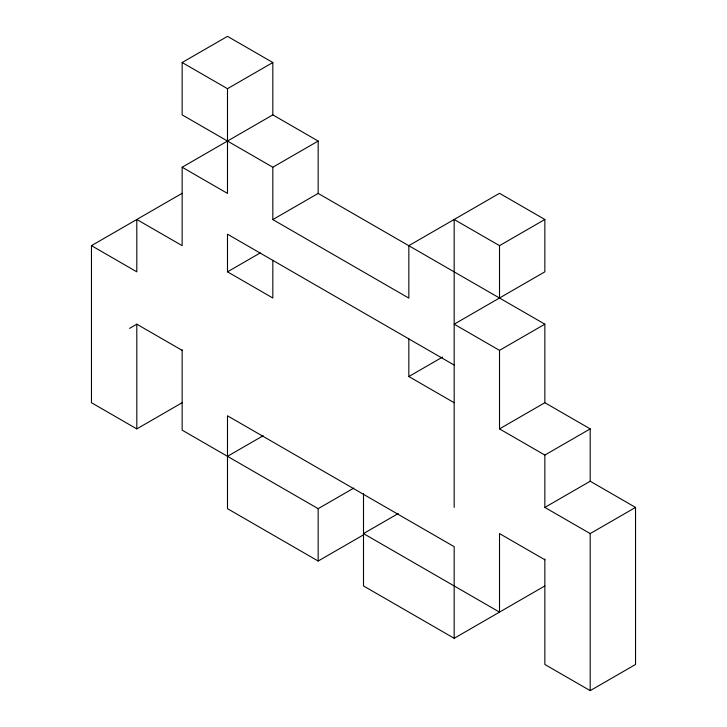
<?xml version="1.0" encoding="UTF-8"?>
<svg xmlns="http://www.w3.org/2000/svg" width="727" height="727" viewBox="0 0 727 727"><rect width="100%" height="100%" fill="white"/><g stroke="black" fill="none" stroke-linecap="round" stroke-linejoin="round"><path stroke-width="1.09" d="M272.825 167.228L272.825 219.581L318.162 193.409L318.162 141.056L272.825 167.228L182.15 114.875L182.15 62.522L227.487 36.35L272.825 62.522L272.825 114.875L182.15 167.228L182.15 245.653L136.803 219.481L136.803 271.834L91.466 245.653L91.466 402.713L136.803 428.894L182.15 402.713M182.15 62.522L227.487 88.703L272.825 62.522M91.466 245.653L182.15 193.3M129.551 328.377L136.803 324.187L182.15 350.359M454.175 365.072L227.487 234.194L227.487 271.834L260.284 252.896M454.175 507.419L454.175 219.481L499.513 245.653L544.85 219.481L544.85 271.825L454.175 324.178L499.513 350.359L544.85 324.178L544.85 402.713L590.197 428.885L590.197 481.238L635.534 507.419L635.534 664.478L590.197 690.65L544.85 664.478L544.85 559.018M227.487 456.32L263.174 435.718M408.838 338.891L408.838 376.531L442.598 357.039M182.15 349.796L182.15 430.148L318.162 508.673L353.849 488.071M499.513 350.359L499.513 428.885L544.85 402.713M398.223 513.544L363.5 533.591L499.513 612.125L499.513 533.591L544.85 559.772M363.5 493.633L363.5 585.944L454.175 638.297L454.175 546.677L227.487 415.799L227.487 508.673L318.162 561.026L363.5 534.854M499.513 428.885L544.85 455.066L590.197 428.885M544.85 455.066L544.85 507.419L590.197 481.238M544.85 507.419L590.197 533.591L635.534 507.419M454.175 638.297L544.85 585.944M544.85 219.481L499.513 193.3L408.838 245.653L408.838 298.115L272.825 219.581M272.825 114.875L318.162 141.056M318.162 193.409L544.85 324.178M182.15 167.228L227.487 193.409L227.487 88.703M227.487 271.834L272.825 298.006L272.825 260.366M408.838 376.531L454.175 402.713M590.197 533.591L590.197 690.65M499.513 245.653L499.513 298.006M318.162 508.673L318.162 561.026M136.803 324.187L136.803 428.894"/></g></svg>
